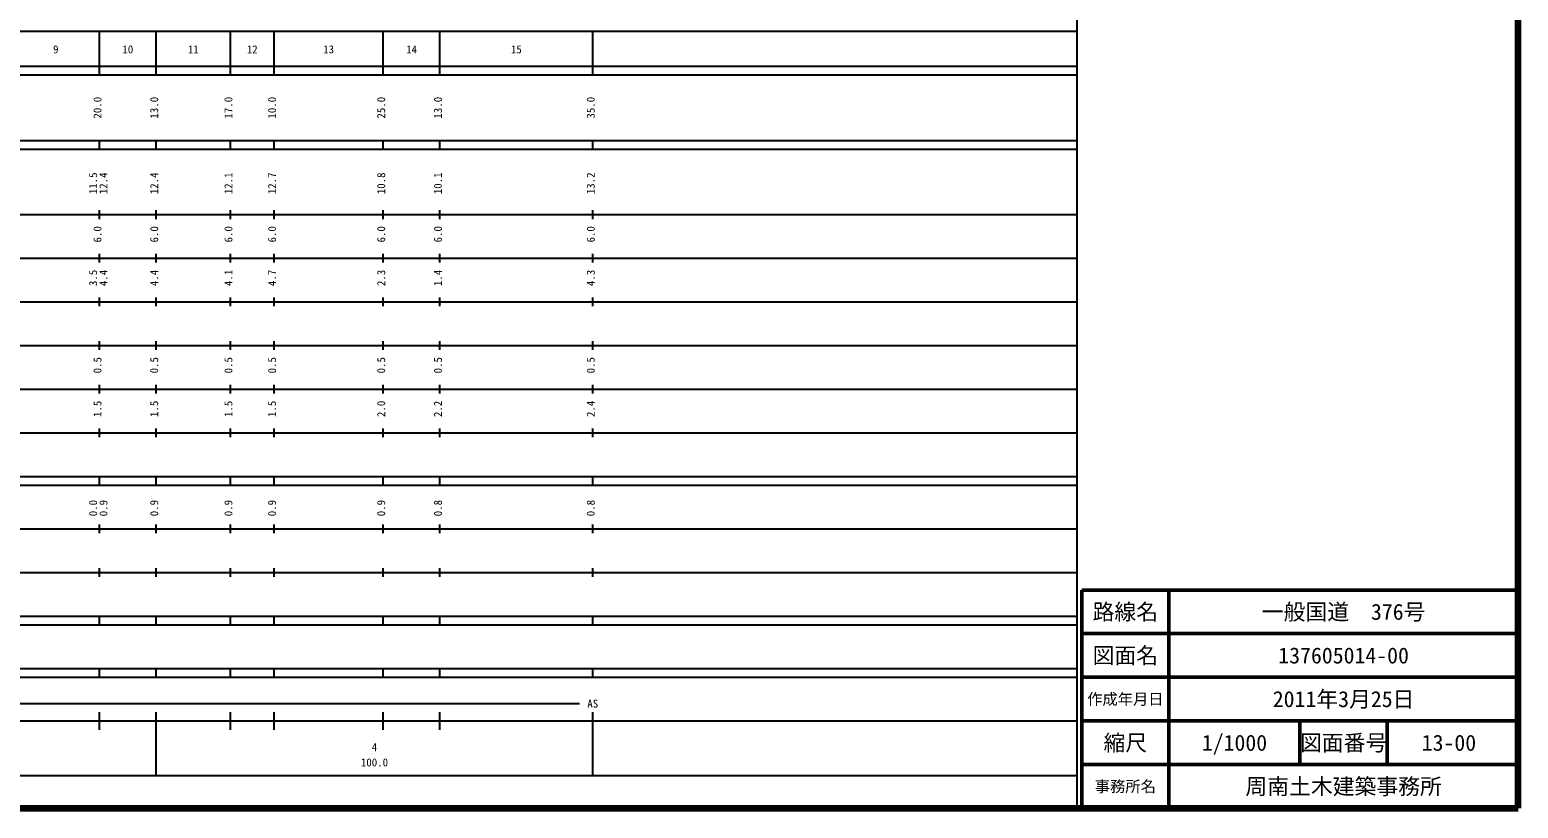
# Model space of a CAD drawing. Units: millimetres on the paper, enlarged 1000 times. Extents: x 40000 to 680000, y 20000 to 380000.
# Drawn here: x 339038 to 680000, y 20000 to 198357 of the extents above; entities that cross this region are included whole.
import ezdxf
from ezdxf.enums import TextEntityAlignment as Align

# ---------------------------------------------------------------- set-up
doc = ezdxf.new("R2010")
doc.units = ezdxf.units.MM
doc.header["$LTSCALE"] = 1000
for name, color, linetype, lineweight in [('M-TTL', 2, 'Continuous', 140), ('M-TTL-BAND', 7, 'Continuous', 25), ('M-TTL-FRAM', 2, 'Continuous', 50), ('M-TTL-LINE', 7, 'Continuous', 50)]:
    doc.layers.add(name, color=color, linetype=linetype, lineweight=lineweight)
doc.layers.add('M-TTL-TXT', color=7, linetype='Continuous')
doc.styles.add('ＭＳ ゴシック', font='')
doc.styles.get('ＭＳ ゴシック').set_extended_font_data('MS Gothic')

msp = doc.modelspace()

# ---------------------------------------------------------------- linework, layer by layer
at = {"layer": 'M-TTL'}
for p, q in [((680000, 20000), (680000, 380000)), ((40000, 20000), (680000, 20000))]:
    msp.add_line(p, q, dxfattribs=at)
at = {"layer": 'M-TTL-BAND'}
for p, q in [((579000, 20000), (579000, 370000)), ((68000, 198000), (579000, 198000)), ((355000, 188000), (355000, 198000)), ((368000, 188000), (368000, 198000)), ((385000, 188000), (385000, 198000)), ((395000, 188000), (395000, 198000)), ((420000, 188000), (420000, 198000)), ((433000, 188000), (433000, 198000)), ((468000, 188000), (468000, 198000)), ((40000, 190000), (579000, 190000)), ((40000, 188000), (579000, 188000)), ((40000, 173000), (579000, 173000)), ((40000, 171000), (579000, 171000)), ((355000, 171000), (355000, 173000)), ((368000, 171000), (368000, 173000)), ((385000, 171000), (385000, 173000)), ((395000, 171000), (395000, 173000)), ((420000, 171000), (420000, 173000)), ((433000, 171000), (433000, 173000)), ((468000, 171000), (468000, 173000)), ((355000, 155000), (355000, 157000)), ((368000, 155000), (368000, 157000)), ((385000, 155000), (385000, 157000)), ((395000, 155000), (395000, 157000)), ((420000, 155000), (420000, 157000)), ((433000, 155000), (433000, 157000)), ((468000, 155000), (468000, 157000)), ((40000, 156000), (579000, 156000)), ((355000, 145000), (355000, 147000)), ((368000, 145000), (368000, 147000)), ((385000, 145000), (385000, 147000)), ((395000, 145000), (395000, 147000)), ((420000, 145000), (420000, 147000)), ((433000, 145000), (433000, 147000)), ((468000, 145000), (468000, 147000)), ((46000, 146000), (579000, 146000)), ((355000, 135000), (355000, 137000)), ((368000, 135000), (368000, 137000)), ((385000, 135000), (385000, 137000)), ((395000, 135000), (395000, 137000)), ((420000, 135000), (420000, 137000)), ((433000, 135000), (433000, 137000)), ((468000, 135000), (468000, 137000)), ((52000, 136000), (579000, 136000)), ((355000, 125000), (355000, 127000)), ((368000, 125000), (368000, 127000)), ((385000, 125000), (385000, 127000)), ((395000, 125000), (395000, 127000)), ((420000, 125000), (420000, 127000)), ((433000, 125000), (433000, 127000)), ((468000, 125000), (468000, 127000)), ((46000, 126000), (579000, 126000)), ((52000, 116000), (579000, 116000)), ((355000, 115000), (355000, 117000)), ((368000, 115000), (368000, 117000)), ((385000, 115000), (385000, 117000)), ((395000, 115000), (395000, 117000)), ((420000, 115000), (420000, 117000)), ((433000, 115000), (433000, 117000)), ((468000, 115000), (468000, 117000)), ((46000, 106000), (579000, 106000)), ((355000, 105000), (355000, 107000)), ((368000, 105000), (368000, 107000)), ((385000, 105000), (385000, 107000)), ((395000, 105000), (395000, 107000)), ((420000, 105000), (420000, 107000)), ((433000, 105000), (433000, 107000)), ((468000, 105000), (468000, 107000)), ((40000, 96000), (579000, 96000)), ((355000, 94000), (355000, 96000)), ((368000, 94000), (368000, 96000)), ((385000, 94000), (385000, 96000)), ((395000, 94000), (395000, 96000)), ((420000, 94000), (420000, 96000)), ((433000, 94000), (433000, 96000)), ((468000, 94000), (468000, 96000)), ((40000, 94000), (579000, 94000)), ((49000, 84000), (579000, 84000)), ((355000, 83000), (355000, 85000)), ((368000, 83000), (368000, 85000)), ((385000, 83000), (385000, 85000)), ((395000, 83000), (395000, 85000)), ((420000, 83000), (420000, 85000)), ((433000, 83000), (433000, 85000)), ((468000, 83000), (468000, 85000)), ((40000, 74000), (579000, 74000)), ((355000, 73000), (355000, 75000)), ((368000, 73000), (368000, 75000)), ((385000, 73000), (385000, 75000)), ((395000, 73000), (395000, 75000)), ((420000, 73000), (420000, 75000)), ((433000, 73000), (433000, 75000)), ((468000, 73000), (468000, 75000)), ((40000, 64000), (579000, 64000)), ((40000, 62000), (579000, 62000)), ((355000, 62000), (355000, 64000)), ((368000, 62000), (368000, 64000)), ((385000, 62000), (385000, 64000)), ((395000, 62000), (395000, 64000)), ((420000, 62000), (420000, 64000)), ((433000, 62000), (433000, 64000)), ((468000, 62000), (468000, 64000)), ((40000, 52000), (579000, 52000)), ((355000, 50000), (355000, 52000)), ((368000, 50000), (368000, 52000)), ((385000, 50000), (385000, 52000)), ((395000, 50000), (395000, 52000)), ((420000, 50000), (420000, 52000)), ((433000, 50000), (433000, 52000)), ((468000, 50000), (468000, 52000)), ((40000, 50000), (579000, 50000)), ((71000, 44000), (465000, 44000)), ((355000, 38000), (355000, 42000)), ((368000, 27500), (368000, 42000)), ((385000, 38000), (385000, 42000)), ((395000, 38000), (395000, 42000)), ((420000, 38000), (420000, 42000)), ((433000, 38000), (433000, 42000)), ((468000, 27500), (468000, 42000)), ((40000, 40000), (579000, 40000)), ((68000, 27500), (579000, 27500))]:
    msp.add_line(p, q, dxfattribs=at)
at = {"layer": 'M-TTL-FRAM'}
for p, q in [((680000, 70000), (580000, 70000)), ((580000, 70000), (580000, 20000))]:
    msp.add_line(p, q, dxfattribs=at)
at = {"layer": 'M-TTL-LINE'}
for p, q in [((600000, 70000), (600000, 20000)), ((680000, 60000), (580000, 60000)), ((680000, 50000), (580000, 50000)), ((680000, 40000), (580000, 40000)), ((630000, 40000), (630000, 30000)), ((650000, 40000), (650000, 30000)), ((680000, 30000), (580000, 30000))]:
    msp.add_line(p, q, dxfattribs=at)

# ---------------------------------------------------------------- texts
at = {"layer": 'M-TTL-BAND', "style": 'ＭＳ ゴシック'}
for s, p in [('9', (345000, 192405)), ('10', (361500, 192405)), ('11', (376500, 192405)), ('12', (390000, 192405)), ('13', (407500, 192405)), ('14', (426500, 192405)), ('15', (450500, 192405)), ('AS', (468000, 42500)), ('4', (418000, 32523)), ('100.0', (418000, 29033))]:
    msp.add_text(s, height=1833, dxfattribs=at).set_placement(p, align=Align.BOTTOM_CENTER)
for s, p in [('20.0', (356000, 180500)), ('13.0', (369000, 180500)), ('17.0', (386000, 180500)), ('10.0', (396000, 180500)), ('25.0', (421000, 180500)), ('13.0', (434000, 180500)), ('35.0', (469000, 180500)), ('11.5', (355000, 163174)), ('12.4', (357370, 163174)), ('12.4', (369000, 163174)), ('12.1', (386000, 163174)), ('12.7', (396000, 163174)), ('10.8', (421000, 163174)), ('10.1', (434000, 163174)), ('13.2', (469000, 163174)), ('6.0', (356000, 151500)), ('6.0', (369000, 151500)), ('6.0', (386000, 151500)), ('6.0', (396000, 151500)), ('6.0', (421000, 151500)), ('6.0', (434000, 151500)), ('6.0', (469000, 151500)), ('3.5', (355000, 141500)), ('4.4', (357370, 141500)), ('4.4', (369000, 141500)), ('4.1', (386000, 141500)), ('4.7', (396000, 141500)), ('2.3', (421000, 141500)), ('1.4', (434000, 141500)), ('4.3', (469000, 141500)), ('0.5', (356000, 121500)), ('0.5', (369000, 121500)), ('0.5', (386000, 121500)), ('0.5', (396000, 121500)), ('0.5', (421000, 121500)), ('0.5', (434000, 121500)), ('0.5', (469000, 121500)), ('1.5', (356000, 111500)), ('1.5', (369000, 111500)), ('1.5', (386000, 111500)), ('1.5', (396000, 111500)), ('2.0', (421000, 111500)), ('2.2', (434000, 111500)), ('2.4', (469000, 111500)), ('0.0', (355000, 88764)), ('0.9', (357370, 88764)), ('0.9', (369000, 88764)), ('0.9', (386000, 88764)), ('0.9', (396000, 88764)), ('0.9', (421000, 88764)), ('0.8', (434000, 88764)), ('0.8', (469000, 88764))]:
    msp.add_text(s, height=1833, rotation=90, dxfattribs=at).set_placement(p, align=Align.BOTTOM_CENTER)
at = {"layer": 'M-TTL-TXT', "style": 'ＭＳ ゴシック'}
for s, height, p in [('路線名', 3666, (590000, 65000)), ('路線名', 3666, (590000, 65000)), ('一般国道\u3000376号', 3666, (640000, 65000)), ('図面名', 3666, (590000, 55000)), ('図面名', 3666, (590000, 55000)), ('137605014-00', 3666, (640000, 55000)), ('作成年月日', 2566, (590000, 45000)), ('作成年月日', 2566, (590000, 45000)), ('2011年3月25日', 3666, (640000, 45000)), ('縮尺', 3666, (590000, 35000)), ('縮尺', 3666, (590000, 35000)), ('1/1000', 3666, (615000, 35000)), ('図面番号', 3666, (640000, 35000)), ('図面番号', 3666, (640000, 35000)), ('13-00', 3666, (664125, 35000)), ('周南土木建築事務所', 3666, (640000, 25000)), ('事務所名', 2566, (590000, 25000)), ('事務所名', 2566, (590000, 25000))]:
    msp.add_text(s, height=height, dxfattribs=at).set_placement(p, align=Align.MIDDLE_CENTER)

doc.saveas('drawing.dxf')
